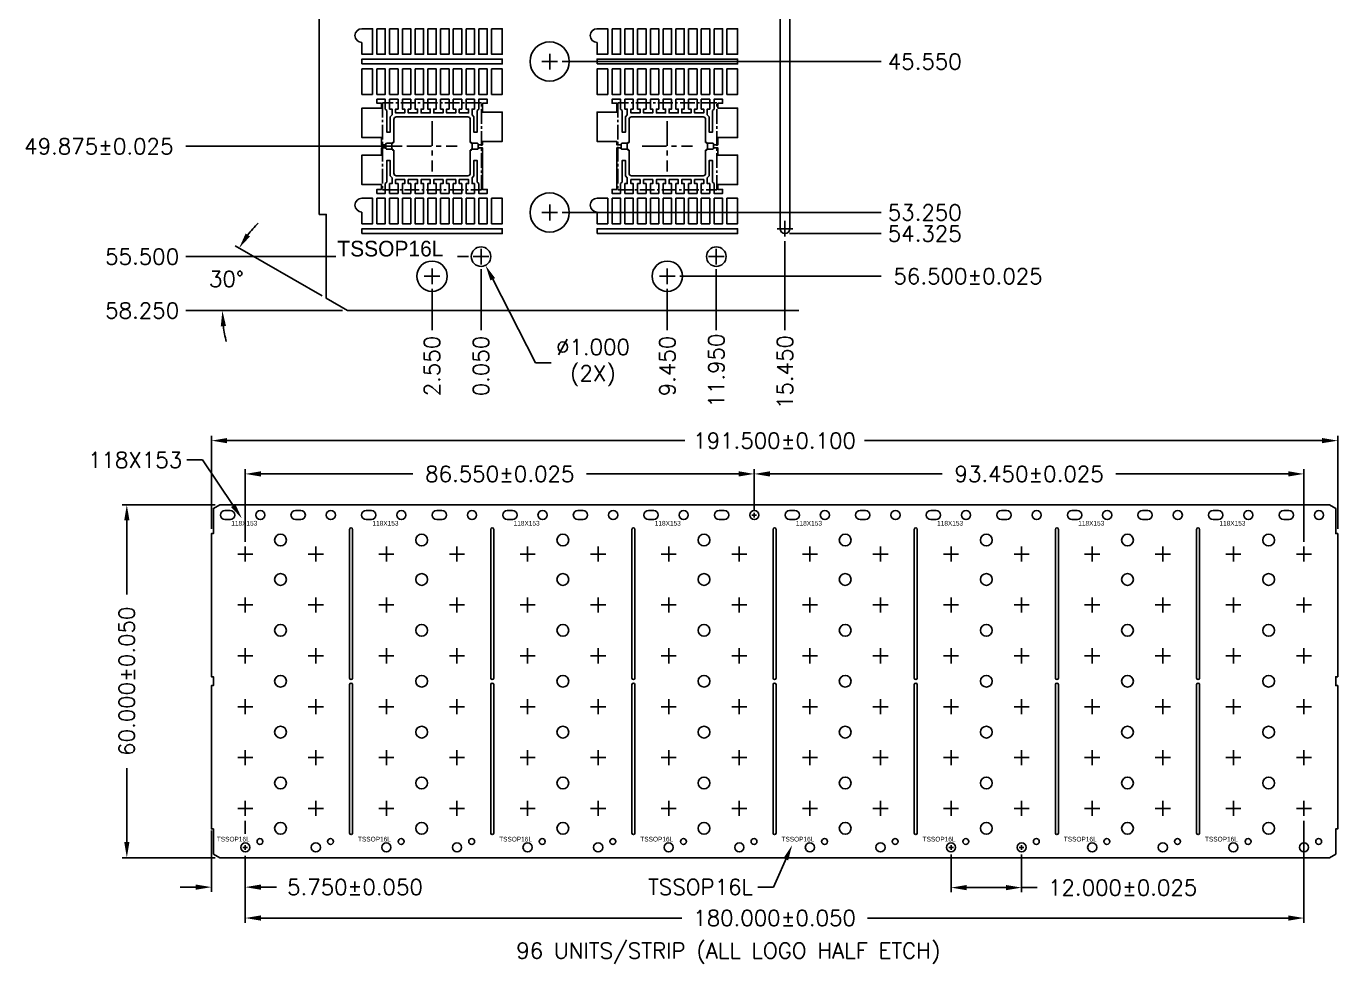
# Model space of a CAD drawing. Header units: inches. Extents: x -113 to -42, y -96 to 6.
# Drawn here: x -113.3 to -46.4, y -95.7 to -47.9 of the extents above; entities that cross this region are included whole.
import ezdxf
from ezdxf.enums import TextEntityAlignment as Align

# ---------------------------------------------------------------- set-up
doc = ezdxf.new("R2010")
doc.units = ezdxf.units.IN
doc.header["$MEASUREMENT"] = 0
doc.linetypes.add('CENTER', pattern=[2, 1.25, -0.25, 0.25, -0.25])
doc.linetypes.add('CENTER2', pattern=[1.125, 0.75, -0.125, 0.125, -0.125])
doc.layers.add('1', color=7, linetype='Continuous')
doc.layers.add('1D', color=4, linetype='Continuous')
doc.styles.add('SIMPLEX', font='SIMPLEX')
doc.styles.add('TXT', font='txt')

msp = doc.modelspace()

# ---------------------------------------------------------------- linework, layer by layer
at = {"layer": '1'}
msp.add_lwpolyline([(-73.936, -62.364), (-96.958, -62.364), (-98.038, -61.74), (-98.038, -57.464), (-98.388, -57.464), (-98.388, -33.114), (-98.038, -33.114), (-98.038, -31.614), (-98.388, -31.614), (-98.388, -7.264), (-98.038, -7.264), (-98.038, -2.988), (-96.958, -2.364), (-73.936, -2.364)], dxfattribs=at)
for points in [[(-74.888, -32.914, -1), (-74.388, -32.914), (-74.388, -58.189, -1), (-74.888, -58.189)], [(-96.218, -48.689, -1), (-96.218, -47.989), (-95.673, -47.989), (-95.673, -49.289), (-96.218, -49.289)], [(-84.218, -48.689, -1), (-84.218, -47.989), (-83.673, -47.989), (-83.673, -49.289), (-84.218, -49.289)], [(-94.963, -53.836), (-95.036, -53.909), (-95.218, -53.909), (-95.218, -53.539), (-96.218, -53.539), (-96.218, -52.039), (-95.218, -52.039), (-95.218, -51.789), (-95.453, -51.789), (-95.453, -51.589), (-95.023, -51.589), (-95.023, -52.089), (-94.947, -52.165), (-94.947, -53.264), (-94.767, -53.264), (-94.767, -52.478), (-94.678, -52.389), (-94.678, -52.089), (-94.803, -52.089), (-94.803, -51.589), (-94.373, -51.589), (-94.373, -52.089), (-94.498, -52.089), (-94.498, -52.289), (-94.028, -52.289), (-94.028, -52.089), (-94.153, -52.089), (-94.153, -51.589), (-93.723, -51.589), (-93.723, -52.089), (-93.848, -52.089), (-93.848, -52.289), (-93.378, -52.289), (-93.378, -52.089), (-93.503, -52.089), (-93.503, -51.589), (-93.073, -51.589), (-93.073, -52.089), (-93.198, -52.089), (-93.198, -52.289), (-92.728, -52.289), (-92.728, -52.089), (-92.853, -52.089), (-92.853, -51.589), (-92.423, -51.589), (-92.423, -52.089), (-92.548, -52.089), (-92.548, -52.289), (-92.078, -52.289), (-92.078, -52.089), (-92.203, -52.089), (-92.203, -51.589), (-91.773, -51.589), (-91.773, -52.089), (-91.898, -52.089), (-91.898, -52.289), (-91.428, -52.289), (-91.428, -52.089), (-91.553, -52.089), (-91.553, -51.589), (-91.123, -51.589), (-91.123, -52.089), (-91.248, -52.089), (-91.248, -52.289), (-90.778, -52.289), (-90.778, -52.089), (-90.903, -52.089), (-90.903, -51.589), (-90.473, -51.589), (-90.473, -52.089), (-90.598, -52.089), (-90.598, -52.389), (-90.509, -52.478), (-90.509, -53.264), (-90.329, -53.264), (-90.329, -52.165), (-90.253, -52.089), (-90.253, -51.589), (-89.823, -51.589), (-89.823, -51.789), (-90.058, -51.789), (-90.058, -52.239), (-89.058, -52.239), (-89.058, -53.739), (-90.058, -53.739), (-90.058, -53.909), (-90.24, -53.909), (-90.312, -53.836), (-90.638, -53.836), (-90.638, -53.786), (-90.688, -53.786), (-90.688, -52.616, 0.414214), (-90.815, -52.489), (-94.461, -52.489, 0.414214), (-94.588, -52.616), (-94.588, -53.786), (-94.638, -53.786), (-94.638, -53.836)], [(-78.24, -53.909), (-78.058, -53.909), (-78.058, -53.539), (-77.058, -53.539), (-77.058, -52.039), (-78.058, -52.039), (-78.058, -51.789), (-77.823, -51.789), (-77.823, -51.589), (-78.253, -51.589), (-78.253, -52.089), (-78.329, -52.165), (-78.329, -53.264), (-78.509, -53.264), (-78.509, -52.478), (-78.598, -52.389), (-78.598, -52.089), (-78.473, -52.089), (-78.473, -51.589), (-78.903, -51.589), (-78.903, -52.089), (-78.778, -52.089), (-78.778, -52.289), (-79.248, -52.289), (-79.248, -52.089), (-79.123, -52.089), (-79.123, -51.589), (-79.553, -51.589), (-79.553, -52.089), (-79.428, -52.089), (-79.428, -52.289), (-79.898, -52.289), (-79.898, -52.089), (-79.773, -52.089), (-79.773, -51.589), (-80.203, -51.589), (-80.203, -52.089), (-80.078, -52.089), (-80.078, -52.289), (-80.548, -52.289), (-80.548, -52.089), (-80.423, -52.089), (-80.423, -51.589), (-80.853, -51.589), (-80.853, -52.089), (-80.728, -52.089), (-80.728, -52.289), (-81.198, -52.289), (-81.198, -52.089), (-81.073, -52.089), (-81.073, -51.589), (-81.503, -51.589), (-81.503, -52.089), (-81.378, -52.089), (-81.378, -52.289), (-81.848, -52.289), (-81.848, -52.089), (-81.723, -52.089), (-81.723, -51.589), (-82.153, -51.589), (-82.153, -52.089), (-82.028, -52.089), (-82.028, -52.289), (-82.498, -52.289), (-82.498, -52.089), (-82.373, -52.089), (-82.373, -51.589), (-82.803, -51.589), (-82.803, -52.089), (-82.678, -52.089), (-82.678, -52.389), (-82.767, -52.478), (-82.767, -53.264), (-82.947, -53.264), (-82.947, -52.165), (-83.023, -52.089), (-83.023, -51.589), (-83.453, -51.589), (-83.453, -51.789), (-83.218, -51.789), (-83.218, -52.239), (-84.218, -52.239), (-84.218, -53.739), (-83.218, -53.739), (-83.218, -53.909), (-83.036, -53.909), (-82.963, -53.836), (-82.638, -53.836), (-82.638, -53.786), (-82.588, -53.786), (-82.588, -52.616, -0.414214), (-82.461, -52.489), (-78.815, -52.489, -0.414214), (-78.688, -52.616), (-78.688, -53.786), (-78.638, -53.786), (-78.638, -53.836), (-78.312, -53.836)], [(-96.218, -57.339, -1), (-96.218, -56.639), (-95.673, -56.639), (-95.673, -57.939), (-96.218, -57.939)], [(-84.218, -57.339, -1), (-84.218, -56.639), (-83.673, -56.639), (-83.673, -57.939), (-84.218, -57.939)]]:
    msp.add_lwpolyline(points, format="xyb", close=True, dxfattribs=at)
for points in [[(-95.453, -47.989), (-95.453, -49.289), (-95.023, -49.289), (-95.023, -47.989)], [(-94.803, -47.989), (-94.803, -49.289), (-94.373, -49.289), (-94.373, -47.989)], [(-94.153, -47.989), (-94.153, -49.289), (-93.723, -49.289), (-93.723, -47.989)], [(-93.503, -47.989), (-93.503, -49.289), (-93.073, -49.289), (-93.073, -47.989)], [(-92.853, -47.989), (-92.853, -49.289), (-92.423, -49.289), (-92.423, -47.989)], [(-92.203, -47.989), (-92.203, -49.289), (-91.773, -49.289), (-91.773, -47.989)], [(-91.553, -47.989), (-91.553, -49.289), (-91.123, -49.289), (-91.123, -47.989)], [(-90.903, -47.989), (-90.903, -49.289), (-90.473, -49.289), (-90.473, -47.989)], [(-90.253, -47.989), (-90.253, -49.289), (-89.823, -49.289), (-89.823, -47.989)], [(-89.603, -47.989), (-89.603, -49.289), (-89.058, -49.289), (-89.058, -47.989)], [(-83.453, -47.989), (-83.453, -49.289), (-83.023, -49.289), (-83.023, -47.989)], [(-82.803, -47.989), (-82.803, -49.289), (-82.373, -49.289), (-82.373, -47.989)], [(-82.153, -47.989), (-82.153, -49.289), (-81.723, -49.289), (-81.723, -47.989)], [(-81.503, -47.989), (-81.503, -49.289), (-81.073, -49.289), (-81.073, -47.989)], [(-80.853, -47.989), (-80.853, -49.289), (-80.423, -49.289), (-80.423, -47.989)], [(-80.203, -47.989), (-80.203, -49.289), (-79.773, -49.289), (-79.773, -47.989)], [(-79.553, -47.989), (-79.553, -49.289), (-79.123, -49.289), (-79.123, -47.989)], [(-78.903, -47.989), (-78.903, -49.289), (-78.473, -49.289), (-78.473, -47.989)], [(-78.253, -47.989), (-78.253, -49.289), (-77.823, -49.289), (-77.823, -47.989)], [(-77.603, -47.989), (-77.603, -49.289), (-77.058, -49.289), (-77.058, -47.989)], [(-96.218, -49.789), (-96.218, -49.539), (-89.058, -49.539), (-89.058, -49.789)], [(-95.673, -51.339), (-95.673, -50.039), (-96.218, -50.039), (-96.218, -51.339)], [(-95.453, -50.039), (-95.453, -51.339), (-95.023, -51.339), (-95.023, -50.039)], [(-94.803, -50.039), (-94.803, -51.339), (-94.373, -51.339), (-94.373, -50.039)], [(-94.153, -50.039), (-94.153, -51.339), (-93.723, -51.339), (-93.723, -50.039)], [(-93.503, -50.039), (-93.503, -51.339), (-93.073, -51.339), (-93.073, -50.039)], [(-92.853, -50.039), (-92.853, -51.339), (-92.423, -51.339), (-92.423, -50.039)], [(-92.203, -50.039), (-92.203, -51.339), (-91.773, -51.339), (-91.773, -50.039)], [(-91.553, -50.039), (-91.553, -51.339), (-91.123, -51.339), (-91.123, -50.039)], [(-90.903, -50.039), (-90.903, -51.339), (-90.473, -51.339), (-90.473, -50.039)], [(-90.253, -50.039), (-90.253, -51.339), (-89.823, -51.339), (-89.823, -50.039)], [(-89.603, -51.339), (-89.603, -50.039), (-89.058, -50.039), (-89.058, -51.339)], [(-84.218, -49.789), (-84.218, -49.539), (-77.058, -49.539), (-77.058, -49.789)], [(-83.673, -51.339), (-83.673, -50.039), (-84.218, -50.039), (-84.218, -51.339)], [(-83.453, -50.039), (-83.453, -51.339), (-83.023, -51.339), (-83.023, -50.039)], [(-82.803, -50.039), (-82.803, -51.339), (-82.373, -51.339), (-82.373, -50.039)], [(-82.153, -50.039), (-82.153, -51.339), (-81.723, -51.339), (-81.723, -50.039)], [(-81.503, -50.039), (-81.503, -51.339), (-81.073, -51.339), (-81.073, -50.039)], [(-80.853, -50.039), (-80.853, -51.339), (-80.423, -51.339), (-80.423, -50.039)], [(-80.203, -50.039), (-80.203, -51.339), (-79.773, -51.339), (-79.773, -50.039)], [(-79.553, -50.039), (-79.553, -51.339), (-79.123, -51.339), (-79.123, -50.039)], [(-78.903, -50.039), (-78.903, -51.339), (-78.473, -51.339), (-78.473, -50.039)], [(-78.253, -50.039), (-78.253, -51.339), (-77.823, -51.339), (-77.823, -50.039)], [(-77.603, -51.339), (-77.603, -50.039), (-77.058, -50.039), (-77.058, -51.339)], [(-95.453, -56.639), (-95.453, -57.939), (-95.023, -57.939), (-95.023, -56.639)], [(-94.803, -56.639), (-94.803, -57.939), (-94.373, -57.939), (-94.373, -56.639)], [(-94.153, -56.639), (-94.153, -57.939), (-93.723, -57.939), (-93.723, -56.639)], [(-93.503, -56.639), (-93.503, -57.939), (-93.073, -57.939), (-93.073, -56.639)], [(-92.853, -56.639), (-92.853, -57.939), (-92.423, -57.939), (-92.423, -56.639)], [(-92.203, -56.639), (-92.203, -57.939), (-91.773, -57.939), (-91.773, -56.639)], [(-91.553, -56.639), (-91.553, -57.939), (-91.123, -57.939), (-91.123, -56.639)], [(-90.903, -56.639), (-90.903, -57.939), (-90.473, -57.939), (-90.473, -56.639)], [(-90.253, -56.639), (-90.253, -57.939), (-89.823, -57.939), (-89.823, -56.639)], [(-89.603, -56.639), (-89.603, -57.939), (-89.058, -57.939), (-89.058, -56.639)], [(-83.453, -56.639), (-83.453, -57.939), (-83.023, -57.939), (-83.023, -56.639)], [(-82.803, -56.639), (-82.803, -57.939), (-82.373, -57.939), (-82.373, -56.639)], [(-82.153, -56.639), (-82.153, -57.939), (-81.723, -57.939), (-81.723, -56.639)], [(-81.503, -56.639), (-81.503, -57.939), (-81.073, -57.939), (-81.073, -56.639)], [(-80.853, -56.639), (-80.853, -57.939), (-80.423, -57.939), (-80.423, -56.639)], [(-80.203, -56.639), (-80.203, -57.939), (-79.773, -57.939), (-79.773, -56.639)], [(-79.553, -56.639), (-79.553, -57.939), (-79.123, -57.939), (-79.123, -56.639)], [(-78.903, -56.639), (-78.903, -57.939), (-78.473, -57.939), (-78.473, -56.639)], [(-78.253, -56.639), (-78.253, -57.939), (-77.823, -57.939), (-77.823, -56.639)], [(-77.603, -56.639), (-77.603, -57.939), (-77.058, -57.939), (-77.058, -56.639)], [(-96.218, -58.439), (-96.218, -58.189), (-89.058, -58.189), (-89.058, -58.439)], [(-84.218, -58.439), (-84.218, -58.189), (-77.058, -58.189), (-77.058, -58.439)]]:
    msp.add_lwpolyline(points, close=True, dxfattribs=at)
at = {"layer": '1', "ltscale": 4}
for points in [[(-90.312, -54.141), (-90.24, -54.069), (-90.058, -54.069), (-90.058, -56.189), (-89.823, -56.189), (-89.823, -56.389), (-90.253, -56.389), (-90.253, -55.889), (-90.329, -55.813), (-90.329, -54.714), (-90.509, -54.714), (-90.509, -55.5), (-90.598, -55.589), (-90.598, -55.889), (-90.473, -55.889), (-90.473, -56.389), (-90.903, -56.389), (-90.903, -55.889), (-90.778, -55.889), (-90.778, -55.689), (-91.248, -55.689), (-91.248, -55.889), (-91.123, -55.889), (-91.123, -56.389), (-91.553, -56.389), (-91.553, -55.889), (-91.428, -55.889), (-91.428, -55.689), (-91.898, -55.689), (-91.898, -55.889), (-91.773, -55.889), (-91.773, -56.389), (-92.203, -56.389), (-92.203, -55.889), (-92.078, -55.889), (-92.078, -55.689), (-92.548, -55.689), (-92.548, -55.889), (-92.423, -55.889), (-92.423, -56.389), (-92.853, -56.389), (-92.853, -55.889), (-92.728, -55.889), (-92.728, -55.689), (-93.198, -55.689), (-93.198, -55.889), (-93.073, -55.889), (-93.073, -56.389), (-93.503, -56.389), (-93.503, -55.889), (-93.378, -55.889), (-93.378, -55.689), (-93.848, -55.689), (-93.848, -55.889), (-93.723, -55.889), (-93.723, -56.389), (-94.153, -56.389), (-94.153, -55.889), (-94.028, -55.889), (-94.028, -55.689), (-94.498, -55.689), (-94.498, -55.889), (-94.373, -55.889), (-94.373, -56.389), (-94.803, -56.389), (-94.803, -55.889), (-94.678, -55.889), (-94.678, -55.589), (-94.767, -55.5), (-94.767, -54.714), (-94.947, -54.714), (-94.947, -55.813), (-95.023, -55.889), (-95.023, -56.389), (-95.453, -56.389), (-95.453, -56.189), (-95.218, -56.189), (-95.218, -55.939), (-96.218, -55.939), (-96.218, -54.439), (-95.218, -54.439), (-95.218, -54.069), (-95.036, -54.069), (-94.963, -54.141), (-94.638, -54.141), (-94.638, -54.191), (-94.588, -54.191), (-94.588, -55.362, 0.414214), (-94.461, -55.489), (-90.815, -55.489, 0.414214), (-90.688, -55.362), (-90.688, -54.191), (-90.638, -54.191), (-90.638, -54.141)], [(-83.036, -54.069), (-83.218, -54.069), (-83.218, -56.189), (-83.453, -56.189), (-83.453, -56.389), (-83.023, -56.389), (-83.023, -55.889), (-82.947, -55.813), (-82.947, -54.714), (-82.767, -54.714), (-82.767, -55.5), (-82.678, -55.589), (-82.678, -55.889), (-82.803, -55.889), (-82.803, -56.389), (-82.373, -56.389), (-82.373, -55.889), (-82.498, -55.889), (-82.498, -55.689), (-82.028, -55.689), (-82.028, -55.889), (-82.153, -55.889), (-82.153, -56.389), (-81.723, -56.389), (-81.723, -55.889), (-81.848, -55.889), (-81.848, -55.689), (-81.378, -55.689), (-81.378, -55.889), (-81.503, -55.889), (-81.503, -56.389), (-81.073, -56.389), (-81.073, -55.889), (-81.198, -55.889), (-81.198, -55.689), (-80.728, -55.689), (-80.728, -55.889), (-80.853, -55.889), (-80.853, -56.389), (-80.423, -56.389), (-80.423, -55.889), (-80.548, -55.889), (-80.548, -55.689), (-80.078, -55.689), (-80.078, -55.889), (-80.203, -55.889), (-80.203, -56.389), (-79.773, -56.389), (-79.773, -55.889), (-79.898, -55.889), (-79.898, -55.689), (-79.428, -55.689), (-79.428, -55.889), (-79.553, -55.889), (-79.553, -56.389), (-79.123, -56.389), (-79.123, -55.889), (-79.248, -55.889), (-79.248, -55.689), (-78.778, -55.689), (-78.778, -55.889), (-78.903, -55.889), (-78.903, -56.389), (-78.473, -56.389), (-78.473, -55.889), (-78.598, -55.889), (-78.598, -55.589), (-78.509, -55.5), (-78.509, -54.714), (-78.329, -54.714), (-78.329, -55.813), (-78.253, -55.889), (-78.253, -56.389), (-77.823, -56.389), (-77.823, -56.189), (-78.058, -56.189), (-78.058, -55.939), (-77.058, -55.939), (-77.058, -54.439), (-78.058, -54.439), (-78.058, -54.069), (-78.24, -54.069), (-78.312, -54.141), (-78.638, -54.141), (-78.638, -54.191), (-78.688, -54.191), (-78.688, -55.362, -0.414214), (-78.815, -55.489), (-82.461, -55.489, -0.414214), (-82.588, -55.362), (-82.588, -54.191), (-82.638, -54.191), (-82.638, -54.141), (-82.963, -54.141)]]:
    msp.add_lwpolyline(points, format="xyb", close=True, dxfattribs=at)
at = {"layer": '1'}
for centre, radius in [((-86.638, -49.664), 1), ((-86.638, -57.364), 1), ((-90.138, -59.614), 0.5), ((-78.138, -59.614), 0.5), ((-92.638, -60.614), 0.775), ((-80.638, -60.614), 0.775)]:
    msp.add_circle(centre, radius, dxfattribs=at)
at = {"layer": '1D'}
for p, q in [((-86.638, -50.064), (-86.638, -49.264)), ((-87.038, -49.664), (-86.238, -49.664)), ((-85.998, -49.664), (-69.729, -49.664)), ((-94.161, -53.989), (-105.203, -53.989)), ((-94.991, -53.864), (-94.991, -54.114)), ((-94.688, -53.836), (-94.688, -54.141)), ((-90.588, -53.836), (-90.588, -54.141)), ((-90.285, -53.864), (-90.285, -54.114)), ((-82.991, -53.864), (-82.991, -54.114)), ((-82.688, -53.836), (-82.688, -54.141)), ((-78.588, -53.836), (-78.588, -54.141)), ((-78.285, -53.864), (-78.285, -54.114)), ((-87.038, -57.364), (-86.238, -57.364)), ((-86.638, -57.764), (-86.638, -56.964)), ((-85.998, -57.364), (-69.729, -57.364)), ((-75.038, -58.189), (-74.238, -58.189)), ((-74.638, -58.589), (-74.638, -57.789)), ((-74.638, -58.829), (-74.638, -63.358)), ((-74.398, -58.439), (-69.729, -58.439)), ((-98.245, -61.62), (-102.685, -59.057)), ((-90.138, -60.014), (-90.138, -59.214)), ((-78.138, -60.014), (-78.138, -59.214)), ((-97.54, -59.614), (-105.203, -59.614)), ((-90.778, -59.614), (-91.341, -59.614)), ((-90.538, -59.614), (-89.738, -59.614)), ((-78.538, -59.614), (-77.738, -59.614)), ((-93.038, -60.614), (-92.238, -60.614)), ((-92.638, -61.014), (-92.638, -60.214)), ((-90.138, -60.254), (-90.138, -63.358)), ((-87.356, -65.028), (-89.543, -60.77)), ((-81.038, -60.614), (-80.238, -60.614)), ((-80.638, -61.014), (-80.638, -60.214)), ((-79.998, -60.614), (-69.729, -60.614)), ((-78.138, -60.254), (-78.138, -63.358)), ((-92.638, -61.254), (-92.638, -63.358)), ((-80.638, -61.254), (-80.638, -63.358)), ((-97.198, -62.364), (-105.203, -62.364)), ((-97.198, -62.364), (-103.571, -62.364)), ((-86.556, -65.028), (-87.356, -65.028)), ((-103.891, -73.501), (-103.891, -68.759)), ((-46.441, -73.501), (-46.441, -68.759)), ((-103.091, -68.999), (-79.749, -68.999)), ((-47.241, -68.999), (-70.583, -68.999)), ((-104.343, -69.984), (-105.143, -69.984)), ((-102.78, -72.311), (-104.343, -69.984)), ((-102.166, -74.159), (-102.166, -70.457)), ((-101.366, -70.697), (-93.614, -70.697)), ((-77.001, -70.697), (-84.753, -70.697)), ((-76.201, -72.556), (-76.201, -70.457)), ((-76.201, -72.556), (-76.201, -70.457)), ((-75.401, -70.697), (-66.614, -70.697)), ((-48.966, -70.697), (-57.753, -70.697)), ((-48.166, -74.159), (-48.166, -70.457)), ((-103.702, -72.271), (-108.446, -72.271)), ((-76.321, -72.796), (-76.081, -72.796)), ((-76.201, -72.916), (-76.201, -72.676)), ((-108.206, -73.071), (-108.206, -76.841)), ((-108.206, -89.471), (-108.206, -85.701)), ((-103.891, -88.881), (-103.891, -92.012)), ((-102.166, -88.383), (-102.166, -89.048)), ((-48.166, -88.383), (-48.166, -93.588)), ((-102.166, -89.866), (-102.166, -89.626)), ((-66.166, -89.866), (-66.166, -89.626)), ((-62.566, -89.866), (-62.566, -89.626)), ((-103.702, -90.271), (-108.446, -90.271)), ((-102.286, -89.746), (-102.046, -89.746)), ((-102.166, -90.177), (-102.166, -92.012)), ((-102.166, -90.177), (-102.166, -93.588)), ((-74.422, -89.964), (-75.228, -91.768)), ((-66.286, -89.746), (-66.046, -89.746)), ((-66.166, -90.106), (-66.166, -92.036)), ((-62.686, -89.746), (-62.446, -89.746)), ((-62.566, -90.106), (-62.566, -92.036)), ((-104.691, -91.772), (-105.491, -91.772)), ((-101.366, -91.772), (-100.566, -91.772)), ((-75.228, -91.768), (-76.028, -91.768)), ((-65.366, -91.796), (-63.366, -91.796)), ((-62.566, -91.796), (-61.766, -91.796)), ((-101.366, -93.348), (-79.901, -93.348)), ((-48.966, -93.348), (-70.431, -93.348))]:
    msp.add_line(p, q, dxfattribs=at)
at = {"layer": '1D', "linetype": 'CENTER'}
for p, q in [((-92.638, -52.706), (-92.638, -55.272)), ((-80.638, -52.706), (-80.638, -55.272)), ((-93.921, -53.989), (-91.355, -53.989)), ((-81.921, -53.989), (-79.355, -53.989)), ((-102.551, -74.784), (-101.781, -74.784)), ((-102.166, -74.399), (-102.166, -75.168)), ((-98.951, -74.784), (-98.181, -74.784)), ((-98.566, -74.399), (-98.566, -75.168)), ((-95.351, -74.784), (-94.581, -74.784)), ((-94.966, -74.399), (-94.966, -75.168)), ((-91.751, -74.784), (-90.981, -74.784)), ((-91.366, -74.399), (-91.366, -75.168)), ((-88.151, -74.784), (-87.381, -74.784)), ((-87.766, -74.399), (-87.766, -75.168)), ((-84.551, -74.784), (-83.781, -74.784)), ((-84.166, -74.399), (-84.166, -75.168)), ((-80.951, -74.784), (-80.181, -74.784)), ((-80.566, -74.399), (-80.566, -75.168)), ((-77.351, -74.784), (-76.581, -74.784)), ((-76.966, -74.399), (-76.966, -75.168)), ((-73.751, -74.784), (-72.981, -74.784)), ((-73.366, -74.399), (-73.366, -75.168)), ((-70.151, -74.784), (-69.381, -74.784)), ((-69.766, -74.399), (-69.766, -75.168)), ((-66.551, -74.784), (-65.781, -74.784)), ((-66.166, -74.399), (-66.166, -75.168)), ((-62.951, -74.784), (-62.181, -74.784)), ((-62.566, -74.399), (-62.566, -75.168)), ((-59.351, -74.784), (-58.581, -74.784)), ((-58.966, -74.399), (-58.966, -75.168)), ((-55.751, -74.784), (-54.981, -74.784)), ((-55.366, -74.399), (-55.366, -75.168)), ((-52.151, -74.784), (-51.381, -74.784)), ((-51.766, -74.399), (-51.766, -75.168)), ((-48.551, -74.784), (-47.781, -74.784)), ((-48.166, -74.399), (-48.166, -75.168)), ((-102.551, -77.379), (-101.781, -77.379)), ((-102.166, -76.994), (-102.166, -77.763)), ((-98.951, -77.379), (-98.181, -77.379)), ((-98.566, -76.994), (-98.566, -77.763)), ((-95.351, -77.379), (-94.581, -77.379)), ((-94.966, -76.994), (-94.966, -77.763)), ((-91.751, -77.379), (-90.981, -77.379)), ((-91.366, -76.994), (-91.366, -77.763)), ((-88.151, -77.379), (-87.381, -77.379)), ((-87.766, -76.994), (-87.766, -77.763)), ((-84.551, -77.379), (-83.781, -77.379)), ((-84.166, -76.994), (-84.166, -77.763)), ((-80.951, -77.379), (-80.181, -77.379)), ((-80.566, -76.994), (-80.566, -77.763)), ((-77.351, -77.379), (-76.581, -77.379)), ((-76.966, -76.994), (-76.966, -77.763)), ((-73.751, -77.379), (-72.981, -77.379)), ((-73.366, -76.994), (-73.366, -77.763)), ((-70.151, -77.379), (-69.381, -77.379)), ((-69.766, -76.994), (-69.766, -77.763)), ((-66.551, -77.379), (-65.781, -77.379)), ((-66.166, -76.994), (-66.166, -77.763)), ((-62.951, -77.379), (-62.181, -77.379)), ((-62.566, -76.994), (-62.566, -77.763)), ((-59.351, -77.379), (-58.581, -77.379)), ((-58.966, -76.994), (-58.966, -77.763)), ((-55.751, -77.379), (-54.981, -77.379)), ((-55.366, -76.994), (-55.366, -77.763)), ((-52.151, -77.379), (-51.381, -77.379)), ((-51.766, -76.994), (-51.766, -77.763)), ((-48.551, -77.379), (-47.781, -77.379)), ((-48.166, -76.994), (-48.166, -77.763)), ((-102.166, -79.589), (-102.166, -80.358)), ((-98.566, -79.589), (-98.566, -80.358)), ((-94.966, -79.589), (-94.966, -80.358)), ((-91.366, -79.589), (-91.366, -80.358)), ((-87.766, -79.589), (-87.766, -80.358)), ((-84.166, -79.589), (-84.166, -80.358)), ((-80.566, -79.589), (-80.566, -80.358)), ((-76.966, -79.589), (-76.966, -80.358)), ((-73.366, -79.589), (-73.366, -80.358)), ((-69.766, -79.589), (-69.766, -80.358)), ((-66.166, -79.589), (-66.166, -80.358)), ((-62.566, -79.589), (-62.566, -80.358)), ((-58.966, -79.589), (-58.966, -80.358)), ((-55.366, -79.589), (-55.366, -80.358)), ((-51.766, -79.589), (-51.766, -80.358)), ((-48.166, -79.589), (-48.166, -80.358)), ((-102.551, -79.974), (-101.781, -79.974)), ((-98.951, -79.974), (-98.181, -79.974)), ((-95.351, -79.974), (-94.581, -79.974)), ((-91.751, -79.974), (-90.981, -79.974)), ((-88.151, -79.974), (-87.381, -79.974)), ((-84.551, -79.974), (-83.781, -79.974)), ((-80.951, -79.974), (-80.181, -79.974)), ((-77.351, -79.974), (-76.581, -79.974)), ((-73.751, -79.974), (-72.981, -79.974)), ((-70.151, -79.974), (-69.381, -79.974)), ((-66.551, -79.974), (-65.781, -79.974)), ((-62.951, -79.974), (-62.181, -79.974)), ((-59.351, -79.974), (-58.581, -79.974)), ((-55.751, -79.974), (-54.981, -79.974)), ((-52.151, -79.974), (-51.381, -79.974)), ((-48.551, -79.974), (-47.781, -79.974)), ((-102.166, -82.184), (-102.166, -82.953)), ((-98.566, -82.184), (-98.566, -82.953)), ((-94.966, -82.184), (-94.966, -82.953)), ((-91.366, -82.184), (-91.366, -82.953)), ((-87.766, -82.184), (-87.766, -82.953)), ((-84.166, -82.184), (-84.166, -82.953)), ((-80.566, -82.184), (-80.566, -82.953)), ((-76.966, -82.184), (-76.966, -82.953)), ((-73.366, -82.184), (-73.366, -82.953)), ((-69.766, -82.184), (-69.766, -82.953)), ((-66.166, -82.184), (-66.166, -82.953)), ((-62.566, -82.184), (-62.566, -82.953)), ((-58.966, -82.184), (-58.966, -82.953)), ((-55.366, -82.184), (-55.366, -82.953)), ((-51.766, -82.184), (-51.766, -82.953)), ((-48.166, -82.184), (-48.166, -82.953)), ((-102.551, -82.569), (-101.781, -82.569)), ((-98.951, -82.569), (-98.181, -82.569)), ((-95.351, -82.569), (-94.581, -82.569)), ((-91.751, -82.569), (-90.981, -82.569)), ((-88.151, -82.569), (-87.381, -82.569)), ((-84.551, -82.569), (-83.781, -82.569)), ((-80.951, -82.569), (-80.181, -82.569)), ((-77.351, -82.569), (-76.581, -82.569)), ((-73.751, -82.569), (-72.981, -82.569)), ((-70.151, -82.569), (-69.381, -82.569)), ((-66.551, -82.569), (-65.781, -82.569)), ((-62.951, -82.569), (-62.181, -82.569)), ((-59.351, -82.569), (-58.581, -82.569)), ((-55.751, -82.569), (-54.981, -82.569)), ((-52.151, -82.569), (-51.381, -82.569)), ((-48.551, -82.569), (-47.781, -82.569)), ((-102.166, -84.779), (-102.166, -85.548)), ((-98.566, -84.779), (-98.566, -85.548)), ((-94.966, -84.779), (-94.966, -85.548)), ((-91.366, -84.779), (-91.366, -85.548)), ((-87.766, -84.779), (-87.766, -85.548)), ((-84.166, -84.779), (-84.166, -85.548)), ((-80.566, -84.779), (-80.566, -85.548)), ((-76.966, -84.779), (-76.966, -85.548)), ((-73.366, -84.779), (-73.366, -85.548)), ((-69.766, -84.779), (-69.766, -85.548)), ((-66.166, -84.779), (-66.166, -85.548)), ((-62.566, -84.779), (-62.566, -85.548)), ((-58.966, -84.779), (-58.966, -85.548)), ((-55.366, -84.779), (-55.366, -85.548)), ((-51.766, -84.779), (-51.766, -85.548)), ((-48.166, -84.779), (-48.166, -85.548)), ((-102.551, -85.164), (-101.781, -85.164)), ((-98.951, -85.164), (-98.181, -85.164)), ((-95.351, -85.164), (-94.581, -85.164)), ((-91.751, -85.164), (-90.981, -85.164)), ((-88.151, -85.164), (-87.381, -85.164)), ((-84.551, -85.164), (-83.781, -85.164)), ((-80.951, -85.164), (-80.181, -85.164)), ((-77.351, -85.164), (-76.581, -85.164)), ((-73.751, -85.164), (-72.981, -85.164)), ((-70.151, -85.164), (-69.381, -85.164)), ((-66.551, -85.164), (-65.781, -85.164)), ((-62.951, -85.164), (-62.181, -85.164)), ((-59.351, -85.164), (-58.581, -85.164)), ((-55.751, -85.164), (-54.981, -85.164)), ((-52.151, -85.164), (-51.381, -85.164)), ((-48.551, -85.164), (-47.781, -85.164)), ((-102.166, -87.374), (-102.166, -88.143)), ((-98.566, -87.374), (-98.566, -88.143)), ((-94.966, -87.374), (-94.966, -88.143)), ((-91.366, -87.374), (-91.366, -88.143)), ((-87.766, -87.374), (-87.766, -88.143)), ((-84.166, -87.374), (-84.166, -88.143)), ((-80.566, -87.374), (-80.566, -88.143)), ((-76.966, -87.374), (-76.966, -88.143)), ((-73.366, -87.374), (-73.366, -88.143)), ((-69.766, -87.374), (-69.766, -88.143)), ((-66.166, -87.374), (-66.166, -88.143)), ((-62.566, -87.374), (-62.566, -88.143)), ((-58.966, -87.374), (-58.966, -88.143)), ((-55.366, -87.374), (-55.366, -88.143)), ((-51.766, -87.374), (-51.766, -88.143)), ((-48.166, -87.374), (-48.166, -88.143)), ((-102.551, -87.759), (-101.781, -87.759)), ((-98.951, -87.759), (-98.181, -87.759)), ((-95.351, -87.759), (-94.581, -87.759)), ((-91.751, -87.759), (-90.981, -87.759)), ((-88.151, -87.759), (-87.381, -87.759)), ((-84.551, -87.759), (-83.781, -87.759)), ((-80.951, -87.759), (-80.181, -87.759)), ((-77.351, -87.759), (-76.581, -87.759)), ((-73.751, -87.759), (-72.981, -87.759)), ((-70.151, -87.759), (-69.381, -87.759)), ((-66.551, -87.759), (-65.781, -87.759)), ((-62.951, -87.759), (-62.181, -87.759)), ((-59.351, -87.759), (-58.581, -87.759)), ((-55.751, -87.759), (-54.981, -87.759)), ((-52.151, -87.759), (-51.381, -87.759)), ((-48.551, -87.759), (-47.781, -87.759))]:
    msp.add_line(p, q, dxfattribs=at)
at = {"layer": '1D', "color": 2, "linetype": 'CENTER2'}
for points in [[(-90.113, -51.764), (-95.163, -51.764), (-95.163, -56.214), (-90.113, -56.214)], [(-78.113, -51.764), (-83.163, -51.764), (-83.163, -56.214), (-78.113, -56.214)]]:
    msp.add_lwpolyline(points, close=True, dxfattribs=at)
at = {"layer": '1D', "color": 7}
msp.add_lwpolyline([(-103.462, -90.271), (-103.786, -90.084), (-103.786, -88.801), (-103.891, -88.801), (-103.891, -81.496), (-103.786, -81.496), (-103.786, -81.046), (-103.891, -81.046), (-103.891, -73.741), (-103.786, -73.741), (-103.786, -72.458), (-103.462, -72.271), (-46.87, -72.271), (-46.546, -72.458), (-46.546, -73.741), (-46.441, -73.741), (-46.441, -81.046), (-46.546, -81.046), (-46.546, -81.496), (-46.441, -81.496), (-46.441, -88.801), (-46.546, -88.801), (-46.546, -90.084), (-46.87, -90.271)], close=True, dxfattribs=at)
for points in [[(-103.2, -73.029, -1), (-103.2, -72.564), (-102.933, -72.564, -1), (-102.933, -73.029)], [(-99.6, -73.029, -1), (-99.6, -72.564), (-99.333, -72.564, -1), (-99.333, -73.029)], [(-96, -73.029, -1), (-96, -72.564), (-95.733, -72.564, -1), (-95.733, -73.029)], [(-92.4, -73.029, -1), (-92.4, -72.564), (-92.133, -72.564, -1), (-92.133, -73.029)], [(-88.8, -73.029, -1), (-88.8, -72.564), (-88.533, -72.564, -1), (-88.533, -73.029)], [(-85.2, -73.029, -1), (-85.2, -72.564), (-84.933, -72.564, -1), (-84.933, -73.029)], [(-81.6, -73.029, -1), (-81.6, -72.564), (-81.333, -72.564, -1), (-81.333, -73.029)], [(-78, -73.029, -1), (-78, -72.564), (-77.733, -72.564, -1), (-77.733, -73.029)], [(-74.4, -73.029, -1), (-74.4, -72.564), (-74.133, -72.564, -1), (-74.133, -73.029)], [(-70.8, -73.029, -1), (-70.8, -72.564), (-70.533, -72.564, -1), (-70.533, -73.029)], [(-67.2, -73.029, -1), (-67.2, -72.564), (-66.933, -72.564, -1), (-66.933, -73.029)], [(-63.6, -73.029, -1), (-63.6, -72.564), (-63.333, -72.564, -1), (-63.333, -73.029)], [(-60, -73.029, -1), (-60, -72.564), (-59.733, -72.564, -1), (-59.733, -73.029)], [(-56.4, -73.029, -1), (-56.4, -72.564), (-56.133, -72.564, -1), (-56.133, -73.029)], [(-52.8, -73.029, -1), (-52.8, -72.564), (-52.533, -72.564, -1), (-52.533, -73.029)], [(-49.2, -73.029, -1), (-49.2, -72.564), (-48.933, -72.564, -1), (-48.933, -73.029)], [(-96.841, -81.106, 1), (-96.691, -81.106), (-96.691, -73.524, 1), (-96.841, -73.524)], [(-89.641, -81.106, 1), (-89.491, -81.106), (-89.491, -73.524, 1), (-89.641, -73.524)], [(-82.441, -81.106, 1), (-82.291, -81.106), (-82.291, -73.524, 1), (-82.441, -73.524)], [(-75.241, -81.106, 1), (-75.091, -81.106), (-75.091, -73.524, 1), (-75.241, -73.524)], [(-68.041, -81.106, 1), (-67.891, -81.106), (-67.891, -73.524, 1), (-68.041, -73.524)], [(-60.841, -81.106, 1), (-60.691, -81.106), (-60.691, -73.524, 1), (-60.841, -73.524)], [(-53.641, -81.106, 1), (-53.491, -81.106), (-53.491, -73.524, 1), (-53.641, -73.524)], [(-96.841, -81.436, -1), (-96.691, -81.436), (-96.691, -89.019, -1), (-96.841, -89.019)], [(-89.641, -81.436, -1), (-89.491, -81.436), (-89.491, -89.019, -1), (-89.641, -89.019)], [(-82.441, -81.436, -1), (-82.291, -81.436), (-82.291, -89.019, -1), (-82.441, -89.019)], [(-75.241, -81.436, -1), (-75.091, -81.436), (-75.091, -89.019, -1), (-75.241, -89.019)], [(-68.041, -81.436, -1), (-67.891, -81.436), (-67.891, -89.019, -1), (-68.041, -89.019)], [(-60.841, -81.436, -1), (-60.691, -81.436), (-60.691, -89.019, -1), (-60.841, -89.019)], [(-53.641, -81.436, -1), (-53.491, -81.436), (-53.491, -89.019, -1), (-53.641, -89.019)]]:
    msp.add_lwpolyline(points, format="xyb", close=True, dxfattribs=at)
for centre, radius in [((-101.401, -72.796), 0.233), ((-97.801, -72.796), 0.233), ((-94.201, -72.796), 0.233), ((-90.601, -72.796), 0.233), ((-87.001, -72.796), 0.233), ((-83.401, -72.796), 0.233), ((-79.801, -72.796), 0.233), ((-76.201, -72.796), 0.233), ((-72.601, -72.796), 0.233), ((-69.001, -72.796), 0.233), ((-65.401, -72.796), 0.233), ((-61.801, -72.796), 0.233), ((-58.201, -72.796), 0.233), ((-54.601, -72.796), 0.233), ((-51.001, -72.796), 0.233), ((-47.401, -72.796), 0.233), ((-100.366, -74.071), 0.3), ((-93.166, -74.071), 0.3), ((-85.966, -74.071), 0.3), ((-78.766, -74.071), 0.3), ((-71.566, -74.071), 0.3), ((-64.366, -74.071), 0.3), ((-57.166, -74.071), 0.3), ((-49.966, -74.071), 0.3), ((-100.366, -76.081), 0.3), ((-93.166, -76.081), 0.3), ((-85.966, -76.081), 0.3), ((-78.766, -76.081), 0.3), ((-71.566, -76.081), 0.3), ((-64.366, -76.081), 0.3), ((-57.166, -76.081), 0.3), ((-49.966, -76.081), 0.3), ((-100.366, -78.676), 0.3), ((-93.166, -78.676), 0.3), ((-85.966, -78.676), 0.3), ((-78.766, -78.676), 0.3), ((-71.566, -78.676), 0.3), ((-64.366, -78.676), 0.3), ((-57.166, -78.676), 0.3), ((-49.966, -78.676), 0.3), ((-100.366, -81.271), 0.3), ((-93.166, -81.271), 0.3), ((-85.966, -81.271), 0.3), ((-78.766, -81.271), 0.3), ((-71.566, -81.271), 0.3), ((-64.366, -81.271), 0.3), ((-57.166, -81.271), 0.3), ((-49.966, -81.271), 0.3), ((-100.366, -83.866), 0.3), ((-93.166, -83.866), 0.3), ((-85.966, -83.866), 0.3), ((-78.766, -83.866), 0.3), ((-71.566, -83.866), 0.3), ((-64.366, -83.866), 0.3), ((-57.166, -83.866), 0.3), ((-49.966, -83.866), 0.3), ((-100.366, -86.461), 0.3), ((-93.166, -86.461), 0.3), ((-85.966, -86.461), 0.3), ((-78.766, -86.461), 0.3), ((-71.566, -86.461), 0.3), ((-64.366, -86.461), 0.3), ((-57.166, -86.461), 0.3), ((-49.966, -86.461), 0.3), ((-100.366, -88.771), 0.3), ((-93.166, -88.771), 0.3), ((-85.966, -88.771), 0.3), ((-78.766, -88.771), 0.3), ((-71.566, -88.771), 0.3), ((-64.366, -88.771), 0.3), ((-57.166, -88.771), 0.3), ((-49.966, -88.771), 0.3), ((-102.166, -89.746), 0.233), ((-101.416, -89.446), 0.15), ((-98.566, -89.746), 0.233), ((-97.816, -89.446), 0.15), ((-94.966, -89.746), 0.233), ((-94.216, -89.446), 0.15), ((-91.366, -89.746), 0.233), ((-90.616, -89.446), 0.15), ((-87.766, -89.746), 0.233), ((-87.016, -89.446), 0.15), ((-84.166, -89.746), 0.233), ((-83.416, -89.446), 0.15), ((-80.566, -89.746), 0.233), ((-79.816, -89.446), 0.15), ((-76.966, -89.746), 0.233), ((-76.216, -89.446), 0.15), ((-73.366, -89.746), 0.233), ((-72.616, -89.446), 0.15), ((-69.766, -89.746), 0.233), ((-69.016, -89.446), 0.15), ((-66.166, -89.746), 0.233), ((-65.416, -89.446), 0.15), ((-62.566, -89.746), 0.233), ((-61.816, -89.446), 0.15), ((-58.966, -89.746), 0.233), ((-58.216, -89.446), 0.15), ((-55.366, -89.746), 0.233), ((-54.616, -89.446), 0.15), ((-51.766, -89.746), 0.233), ((-51.016, -89.446), 0.15), ((-48.166, -89.746), 0.233), ((-47.416, -89.446), 0.15)]:
    msp.add_circle(centre, radius, dxfattribs=at)
at = {"layer": '1D'}
for start, end in [(135.60739, 142.8037), (187.1963, 194.39261)]:
    msp.add_arc((-96.958, -62.364), 6.374, start, end, dxfattribs=at)
for points in [[(-101.924, -58.585), (-102.146, -58.437), (-102.477, -59.177)], [(-89.425, -60.709), (-89.662, -60.831), (-89.909, -60.059)], [(-103.414, -63.171), (-103.148, -63.154), (-103.331, -62.364)], [(-103.091, -68.866), (-103.091, -69.132), (-103.891, -68.999)], [(-47.241, -68.866), (-47.241, -69.132), (-46.441, -68.999)], [(-101.366, -70.563), (-101.366, -70.83), (-102.166, -70.697)], [(-77.001, -70.563), (-77.001, -70.83), (-76.201, -70.697)], [(-75.401, -70.563), (-75.401, -70.83), (-76.201, -70.697)], [(-48.966, -70.563), (-48.966, -70.83), (-48.166, -70.697)], [(-102.669, -72.237), (-102.334, -72.975), (-102.891, -72.385)], [(-108.339, -73.071), (-108.072, -73.071), (-108.206, -72.271)], [(-108.339, -89.471), (-108.072, -89.471), (-108.206, -90.271)], [(-74.717, -90.299), (-74.269, -89.623), (-74.474, -90.408)], [(-104.691, -91.639), (-104.691, -91.906), (-103.891, -91.772)], [(-101.366, -91.639), (-101.366, -91.906), (-102.166, -91.772)], [(-65.366, -91.663), (-65.366, -91.93), (-66.166, -91.796)], [(-63.366, -91.663), (-63.366, -91.93), (-62.566, -91.796)], [(-101.366, -93.215), (-101.366, -93.482), (-102.166, -93.348)], [(-48.966, -93.215), (-48.966, -93.482), (-48.166, -93.348)]]:
    msp.add_solid(points, dxfattribs=at)

# ---------------------------------------------------------------- texts
at = {"layer": '1D', "style": 'TXT'}
for s, height, p in [('TSSOP16L', 0.8, (-97.468, -59.207)), ('118X153', 0.24, (-102.877, -73.213)), ('118X153', 0.24, (-95.677, -73.213)), ('118X153', 0.24, (-88.477, -73.213)), ('118X153', 0.24, (-81.277, -73.213)), ('118X153', 0.24, (-74.077, -73.213)), ('118X153', 0.24, (-66.877, -73.213)), ('118X153', 0.24, (-59.677, -73.213)), ('118X153', 0.24, (-52.477, -73.213)), ('TSSOP16L', 0.24, (-103.615, -89.324)), ('TSSOP16L', 0.24, (-96.415, -89.324)), ('TSSOP16L', 0.24, (-89.215, -89.324)), ('TSSOP16L', 0.24, (-82.015, -89.324)), ('TSSOP16L', 0.24, (-74.815, -89.324)), ('TSSOP16L', 0.24, (-67.615, -89.324)), ('TSSOP16L', 0.24, (-60.415, -89.324)), ('TSSOP16L', 0.24, (-53.215, -89.324))]:
    msp.add_text(s, height=height, dxfattribs=at).set_placement(p, align=Align.MIDDLE_LEFT)
at = {"layer": '1D', "style": 'SIMPLEX'}
msp.add_text('96 UNITS/STRIP (ALL LOGO HALF ETCH)', height=0.8, dxfattribs=at).set_placement((-88.342, -95.414))
at = {"layer": '1D', "char_height": 0.8, "attachment_point": 5, "style": 'SIMPLEX'}
for s, insert in [('\\A1;45.550', (-67.508, -49.664)), ('\\A1;49.875%%P0.025', (-109.634, -53.989)), ('\\A1;53.250', (-67.508, -57.364)), ('\\A1;54.325', (-67.508, -58.439)), ('\\A1;55.500', (-107.424, -59.614)), ('\\A1;30°', (-103.125, -60.757)), ('\\A1;56.500%%P0.025', (-65.299, -60.614)), ('\\A1;58.250', (-107.424, -62.364)), ('\\A1;∅1.000\\P(2X)', (-84.43, -65.028)), ('\\A1;191.500%%P0.100', (-75.166, -68.999)), ('\\A1;86.550%%P0.025', (-89.184, -70.697)), ('\\A1;93.450%%P0.025', (-62.184, -70.697)), ('\\A1;5.750%%P0.050', (-96.568, -91.772)), ('\\A1;12.000±0.025', (-57.412, -91.796)), ('\\A1;180.000±0.050', (-75.166, -93.348))]:
    msp.add_mtext(s, dxfattribs=dict(at, insert=insert))
at = {"layer": '1D', "char_height": 0.8, "attachment_point": 5, "rotation": 90, "style": 'SIMPLEX'}
for s, insert in [('\\A1;2.550', (-92.638, -65.198)), ('\\A1;0.050', (-90.138, -65.198)), ('\\A1;9.450', (-80.638, -65.198)), ('\\A1;11.950', (-78.138, -65.427)), ('\\A1;15.450', (-74.638, -65.503)), ('\\A1;60.000%%P0.050', (-108.206, -81.271))]:
    msp.add_mtext(s, dxfattribs=dict(at, insert=insert))
at = {"layer": '1D', "char_height": 0.8, "width": 3, "attachment_point": 9, "style": 'SIMPLEX'}
for s, insert in [('118X153', (-105.383, -70.384)), ('TSSOP16L', (-76.268, -92.168))]:
    msp.add_mtext(s, dxfattribs=dict(at, insert=insert))

doc.saveas('drawing.dxf')
